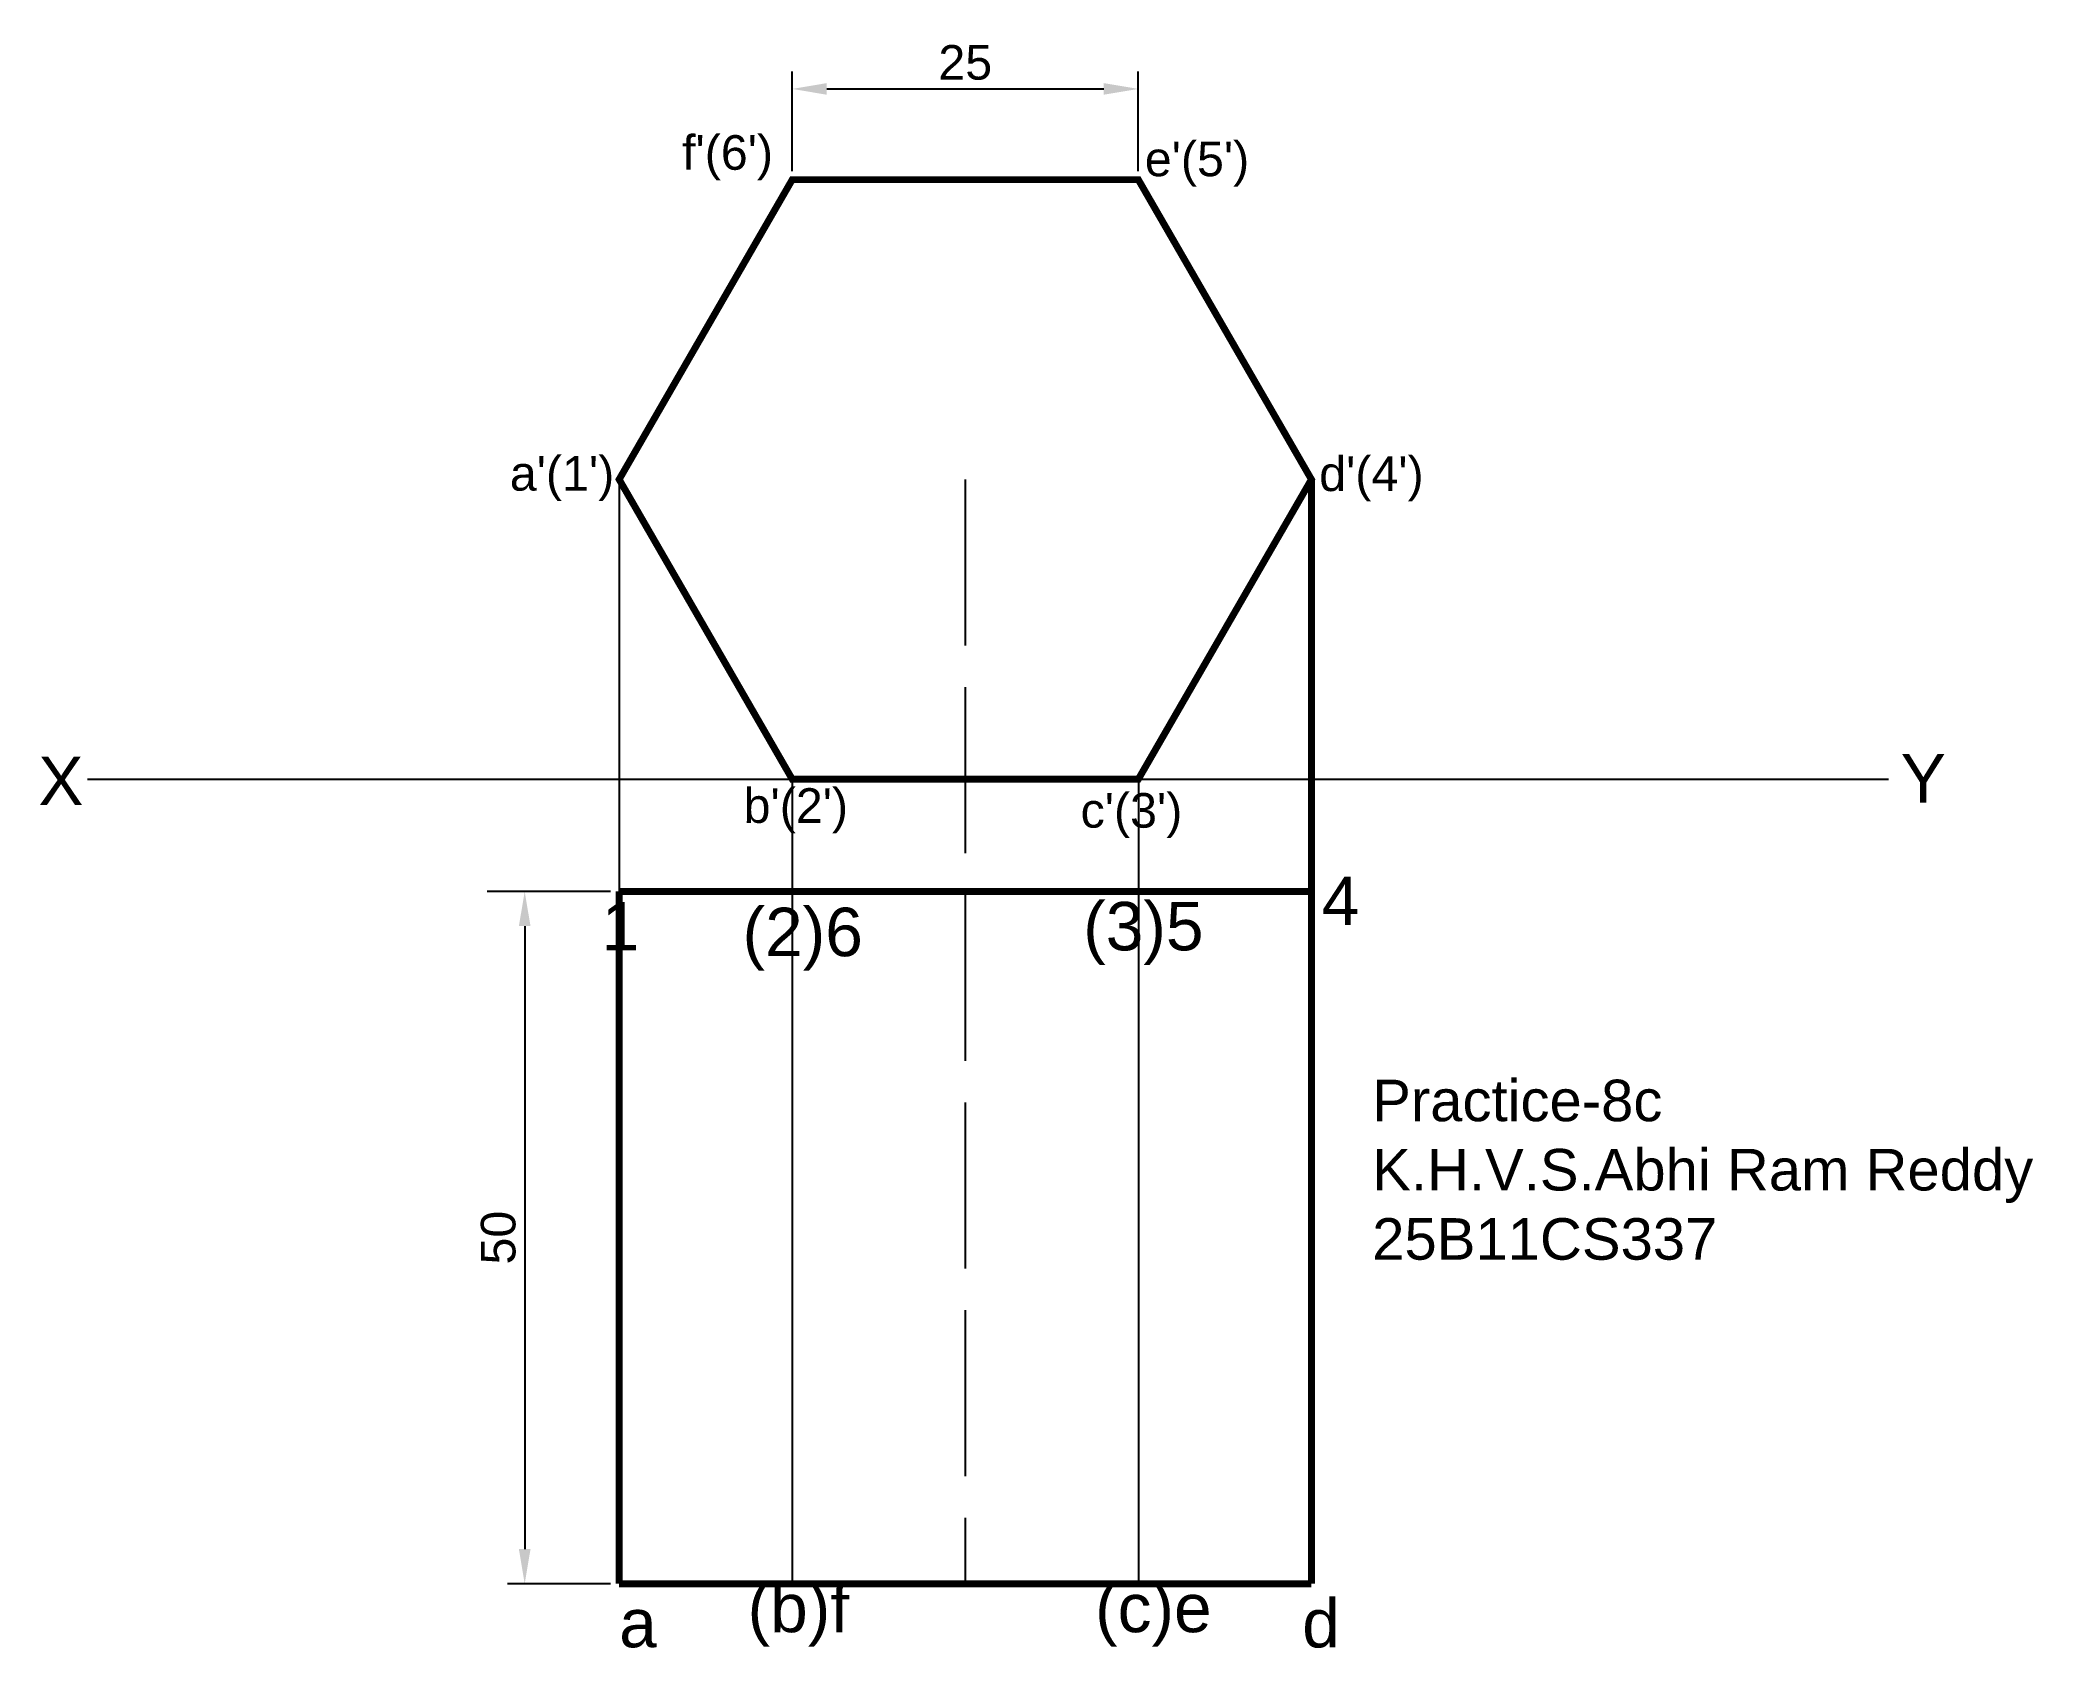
# Model space of a CAD drawing. Header units: millimetres. Extents: x 97 to 241, y 72 to 188.
import ezdxf

# ---------------------------------------------------------------- set-up
doc = ezdxf.new("R2010")
doc.units = ezdxf.units.MM
doc.linetypes.add('ACAD_ISO02W100', pattern=[15, 12, -3])
doc.styles.get("Standard").update_dxf_attribs({"font": 'arial.ttf'})
doc.dimstyles.new('ISO-25', dxfattribs={"dimtxt": 2.5, "dimasz": 2.5, "dimexe": 1.25, "dimexo": 0.625, "dimtad": 1, "dimtxsty": 'Standard', "dimcen": 2.5, "dimadec": 0, "dimazin": 0, "dimtfac": 1, "dimtmove": 0, "dimatfit": 3, "dimfxl": 1, "dimarcsym": 0})

# ---------------------------------------------------------------- blocks, each defined once
blk = doc.blocks.new('*D2')
at = {"color": 0, "lineweight": -2, "transparency": 16777216}
for p, q in [((150.94, 178.47), (150.94, 185.65)), ((153.44, 184.4), (173.44, 184.4)), ((175.94, 178.47), (175.94, 185.65))]:
    blk.add_line(p, q, dxfattribs=at)
at = {"color": 0, "transparency": 16777216}
for points in [[(153.44, 184.82), (153.44, 183.98), (150.94, 184.4)], [(173.44, 184.82), (173.44, 183.98), (175.94, 184.4)]]:
    blk.add_solid(points, dxfattribs=at)
at = {"layer": 'Defpoints', "color": 0, "transparency": 16777216}
for p in [(175.94, 184.4), (150.94, 177.84), (175.94, 177.84)]:
    blk.add_point(p, dxfattribs=at)
at = {"color": 0, "transparency": 16777216, "insert": (163.44, 186.3), "char_height": 2.5, "attachment_point": 5}
blk.add_mtext('25', dxfattribs=at)
blk = doc.blocks.new('*D3')
at = {"color": 0, "lineweight": -2, "transparency": 16777216}
for p, q in [((137.82, 126.43), (130.37, 126.43)), ((131.62, 123.93), (131.62, 78.93)), ((137.82, 76.43), (130.37, 76.43))]:
    blk.add_line(p, q, dxfattribs=at)
at = {"color": 0, "transparency": 16777216}
for points in [[(131.2, 123.93), (132.04, 123.93), (131.62, 126.43)], [(131.2, 78.93), (132.04, 78.93), (131.62, 76.43)]]:
    blk.add_solid(points, dxfattribs=at)
at = {"layer": 'Defpoints', "color": 0, "transparency": 16777216}
for p in [(138.44, 126.43), (131.62, 76.43), (138.44, 76.43)]:
    blk.add_point(p, dxfattribs=at)
at = {"color": 0, "transparency": 16777216, "insert": (129.72, 101.43), "char_height": 2.5, "attachment_point": 5, "rotation": 90}
blk.add_mtext('50', dxfattribs=at)

msp = doc.modelspace()

# ---------------------------------------------------------------- linework, layer by layer
for p, q in [((138.442, 156.194), (138.442, 126.433)), ((100.039, 134.543), (230.123, 134.543)), ((150.942, 134.543), (150.942, 76.433)), ((175.942, 134.543), (175.942, 76.433)), ((133.043, 126.433), (128.917, 126.433))]:
    msp.add_line(p, q)
at = {"linetype": 'ACAD_ISO02W100'}
msp.add_line((163.442, 156.194), (163.442, 76.433), dxfattribs=at)
at = {"const_width": 0.5}
msp.add_lwpolyline([(175.942, 177.844), (150.942, 177.844), (138.442, 156.194), (150.942, 134.543), (175.942, 134.543), (188.442, 156.194)], close=True, dxfattribs=at)
for points in [[(188.442, 156.194), (188.442, 76.433)], [(138.442, 126.433), (188.442, 126.433)], [(138.442, 126.433), (138.442, 76.433)], [(138.442, 76.433), (188.442, 76.433)]]:
    msp.add_lwpolyline(points, dxfattribs=at)

# ---------------------------------------------------------------- texts
at = {"attachment_point": 1}
for s, width, insert, char_height in [("f'(6')", 12.09101, (142.986, 181.061), 2.5), ("e'(5')", 12.09101, (176.407, 180.595), 2.5), ("a'(1')", 12.09101, (130.546, 157.883), 2.5), ("d'(4')", 12.09101, (189.004, 157.855), 2.5), ('X', 11.20914, (96.493, 136.168), 3.5), ('Y', 11.20914, (231.003, 136.354), 3.5), ("b'(2')", 12.09101, (147.432, 133.889), 2.5), ("c'(3')", 12.09101, (171.769, 133.54), 2.5), ('4', 7.21176, (189.181, 127.512), 3.5), ('1', 7.21176, (137.179, 125.68), 3.5), ('(2)6', 7.21176, (147.353, 125.26), 3.5), ('(3)5', 7.21176, (171.958, 125.68), 3.5), ('Practice-8c\\PK.H.V.S.Abhi Ram Reddy\\P25B11CS337', 102.76729, (192.831, 112.838), 3), ('(b)f', 7.21176, (147.719, 76.433), 3.5), ('(c)e', 7.21176, (172.816, 76.433), 3.5), ('d', 7.21176, (187.775, 75.329), 3.5), ('a', 7.21176, (138.442, 75.341), 3.5)]:
    msp.add_mtext_dynamic_manual_height_columns(s, width=width, gutter_width=12.5, heights=[0], dxfattribs=dict(at, insert=insert, char_height=char_height))

# ---------------------------------------------------------------- dimensions: what is measured, and where the dimension line sits
dim = msp.add_linear_dim(base=(175.942, 184.402), p1=(150.942, 177.844), p2=(175.942, 177.844), dimstyle='ISO-25')
dim.commit()
dim.dimension.update_dxf_attribs({"geometry": '*D2', "text_midpoint": (163.442, 186.303)})
dim = msp.add_linear_dim(base=(131.619, 76.433), p1=(138.442, 126.433), p2=(138.442, 76.433), angle=90, dimstyle='ISO-25')
dim.commit()
dim.dimension.update_dxf_attribs({"geometry": '*D3', "text_midpoint": (129.717, 101.433)})

doc.saveas('drawing.dxf')
